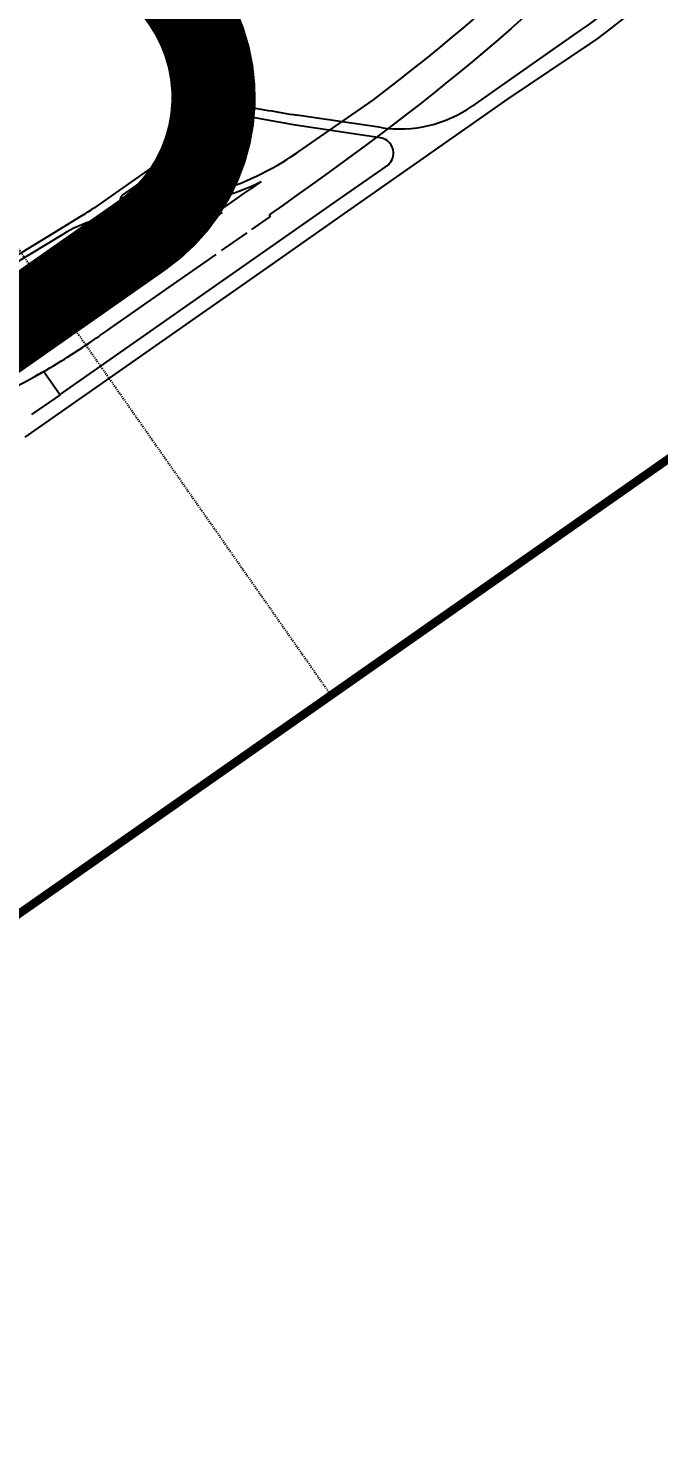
# Model space of a CAD drawing. Header units: millimetres. Extents: x 152904052 to 153933663, y 538271515 to 539240469.
# Drawn here: x 153588670 to 153596138, y 539066969 to 539083745 of the extents above; entities that cross this region are included whole.
import ezdxf
from ezdxf.enums import TextEntityAlignment as Align

# ---------------------------------------------------------------- set-up
doc = ezdxf.new("R2010")
doc.units = ezdxf.units.MM
doc.linetypes.add('HIDDEN', pattern=[5.08, 2.54, -2.54])
doc.layers.add('BORD', color=7, linetype='Continuous')
doc.styles.add('IIAC FONT', font='GulimChe.ttf')

msp = doc.modelspace()

# ---------------------------------------------------------------- linework, layer by layer
at = {"layer": 'BORD', "color": 8, "linetype": 'HIDDEN', "ltscale": 5}
msp.add_line((153540633.6, 539149569.4), (153592255.5, 539075845.7), dxfattribs=at)
at = {"layer": 'BORD', "const_width": 100}
msp.add_lwpolyline([(153479197.2, 539106551.1), (153602070.1, 539192587.6), (153653691.9, 539118863.9), (153530819.1, 539032827.5)], close=True, dxfattribs=at)
at = {"layer": 'BORD', "color": 137, "ltscale": 20}
for points in [[(153602988.4, 539095406), (153602921, 539095328.5), (153602792.6, 539095176.9), (153602666.2, 539095023.6), (153602541.9, 539094868.6), (153602419.6, 539094711.9), (153602299.4, 539094553.7), (153602181.4, 539094393.9), (153602065.5, 539094232.5), (153601951.8, 539094069.5), (153601840.2, 539093905.1), (153601637.3, 539093597.3, 0.0103924), (153601637, 539093596.9), (153601579, 539093500.3, -0.004224), (153601578.9, 539093500.1, 0.0158447), (153601114.6, 539092701.2), (153597500.1, 539086006.9, -0.1166778), (153595327.2, 539083566), (153594350.4, 539082909.6)], [(153601413.3, 539093603.2, 0.01592), (153600943, 539092793.8), (153597328.6, 539086099.6, -0.1166778), (153595215.3, 539083725.7), (153594237.2, 539083040.4)], [(153590760.7, 539081687.2, -0.0643491), (153589856.8, 539081535.2), (153589840.9, 539081534.6, 0.1281425), (153589077, 539081304.1), (153589077, 539081304.1), (153588490.5, 539080946.2)]]:
    msp.add_lwpolyline(points, format="xyb", dxfattribs=at)
at = {"layer": 'BORD', "color": 1, "linetype": 'HIDDEN', "lineweight": -3, "ltscale": 100, "const_width": 1000, "flags": 128}
msp.add_lwpolyline([(153582669.6, 539091774.1), (153578184.8, 539088633.8, 0.4142136), (153577693.6, 539085848.4), (153582741.1, 539078639.8, 0.4142136), (153585526.5, 539078148.7), (153590011.4, 539081289, 0.4142136), (153590502.6, 539084074.5), (153585455.1, 539091283, 0.4142136)], format="xyb", close=True, dxfattribs=at)
at = {"layer": 'BORD', "color": 137, "ltscale": 10, "flags": 128}
for points in [[(153595802.2, 539085712.6), (153595674.6, 539085563.6), (153595544.2, 539085415.4), (153595345.9, 539085196.2), (153595141.2, 539084981.5), (153595003.1, 539084840.3), (153594863.1, 539084700.8), (153594721.5, 539084562.9), (153594578.2, 539084426.7), (153594433.4, 539084291.9), (153594287, 539084158.7), (153594139.2, 539084026.9), (153593990.1, 539083896.6), (153593839.7, 539083767.7), (153593688, 539083640), (153593535.2, 539083513.6), (153593381.3, 539083388.5), (153593226.3, 539083264.5), (153593070.4, 539083141.6), (153592913.5, 539083019.8), (153592755.8, 539082898.9), (153592755.7, 539082898.9)], [(153594539.2, 539083877.4), (153594388.6, 539083743.1), (153594236.7, 539083610.4), (153594083.7, 539083479.2), (153593929.5, 539083349.4), (153593774.2, 539083221), (153593617.9, 539083094), (153593460.8, 539082968.2), (153593302.7, 539082843.7), (153593143.9, 539082720.3), (153592984.3, 539082598), (153592824, 539082476.8), (153592663, 539082356.5), (153592501.5, 539082237.1), (153592339.5, 539082118.6), (153592177, 539082000.8), (153592014.1, 539081883.8), (153591850.8, 539081767.4), (153591687.2, 539081651.6), (153591523.3, 539081536.3)], [(153590914.9, 539081572.4), (153591112.1, 539081710), (153591153, 539081738.6), (153591194, 539081767.3), (153591233.4, 539081794.7), (153591235, 539081795.9), (153591317, 539081853.1)], [(153591429.3, 539081932.1), (153591306.4, 539081845.6)], [(153590964.2, 539081564.1), (153590837.5, 539081475.7)], [(153591316.8, 539081361.6), (153591527.3, 539081508.5), (153591537.7, 539081515.7)], [(153591523.3, 539081536.3), (153591537.7, 539081515.7)], [(153590958.9, 539081111.6), (153590994.4, 539081136.4), (153591261.4, 539081322.9)], [(153588658.6, 539079573.9), (153588703, 539079598.1), (153588747.3, 539079622.7), (153588791.4, 539079647.4), (153588835.4, 539079672.4), (153588879.2, 539079697.7), (153588922.9, 539079723.2), (153588966.5, 539079749), (153589009.9, 539079775), (153589053.2, 539079801.3), (153589096.3, 539079827.8), (153589139.2, 539079854.6), (153589182, 539079881.6), (153589224.7, 539079908.8), (153589267.2, 539079936.3), (153589309.5, 539079964), (153589351.7, 539079992), (153589393.7, 539080020.2), (153589435.5, 539080048.7), (153589477.2, 539080077.4), (153589504.7, 539080096.5), (153589518.6, 539080106.2), (153589600.6, 539080163.4), (153589641.6, 539080192), (153590297.5, 539080649.9), (153590338.5, 539080678.5), (153590895.3, 539081067.3)]]:
    msp.add_lwpolyline(points, dxfattribs=at)
at = {"layer": 'BORD', "color": 137, "ltscale": 20, "flags": 128}
for points in [[(153594237.2, 539083040.4), (153593927.4, 539082823.4)], [(153591183.6, 539082832.8), (153589457.3, 539081624.1)], [(153592755.7, 539082898.9), (153591768.3, 539082213.6)], [(153594350.4, 539082909.6), (153592450.3, 539081579.2)], [(153589786, 539081768.6), (153591147, 539082721.6)], [(153592851.2, 539082568.9), (153591852.6, 539082716.4)], [(153592837.2, 539082449.7), (153591835, 539082597.6)], [(153592942.8, 539082137.6), (153592350, 539081722.5)], [(153590927, 539081820.2), (153590718, 539081758)], [(153592350, 539081722.5), (153591797, 539081335.4)], [(153589326, 539081538.2), (153589040.4, 539081363.9)], [(153589856.8, 539081535.2), (153589840.9, 539081534.6)], [(153592450.3, 539081579.2), (153591494.7, 539080910)], [(153589040.4, 539081363.9), (153588451.9, 539081004.8)], [(153591797, 539081335.4), (153589043.7, 539079407.5)], [(153591494.7, 539080910), (153588627.6, 539078902.5)], [(153588851.6, 539079681.8), (153589045.1, 539079405.5)], [(153589045.1, 539079405.5), (153588709.1, 539079170.3)]]:
    msp.add_lwpolyline(points, dxfattribs=at)
for points in [[(153591169.8, 539082835.4, 0.0075785), (153591852.6, 539082716.4)], [(153591835, 539082597.6, 0.0017098), (153591133.1, 539082724.1)], [(153592851.2, 539082568.9, 0.1917263), (153593927.4, 539082823.4)], [(153592967.8, 539082169.8, 0.5382367), (153592837.2, 539082449.7)], [(153590927, 539081820.2, 0.081969), (153591903.8, 539082307.6)], [(153592942.8, 539082137.6, 0.0552955), (153592967.8, 539082169.8)], [(153590949.8, 539081743.5, 0.0427463), (153591429.3, 539081932.1)], [(153589786, 539081768.6, 0.6870679), (153589840.4, 539081614.7)], [(153589840.4, 539081614.7, 0.063858), (153590718, 539081758)], [(153589326, 539081538.2, 0.0157259), (153589457.3, 539081624.1)], [(153586938.3, 539078863, 0.059044), (153588851.6, 539079681.8)]]:
    msp.add_lwpolyline(points, format="xyb", dxfattribs=at)
at = {"layer": 'BORD', "color": 137, "ltscale": 20}
for points in [[(153590949.8, 539081743.5), (153590760.7, 539081687.2)], [(153588665, 539080085.7), (153588708.2, 539080109.7), (153588751.4, 539080133.9), (153588794.4, 539080158.3), (153588837.3, 539080183), (153588880, 539080207.8), (153588922.7, 539080232.9), (153588965.3, 539080258.2), (153589007.8, 539080283.7), (153589050.2, 539080309.3), (153589092.4, 539080335.2), (153589134.6, 539080361.2), (153589176.8, 539080387.4), (153589218.8, 539080413.7), (153589260.7, 539080440.3), (153589302.6, 539080466.9), (153589344.4, 539080493.7), (153589386.1, 539080520.7), (153589427.7, 539080547.8), (153589469.3, 539080575), (153589510.8, 539080602.3), (153589552.3, 539080629.8), (153589593.7, 539080657.4), (153589635, 539080685), (153589676.3, 539080712.8), (153589717.5, 539080740.7), (153589758.7, 539080768.6), (153589799.9, 539080796.7), (153589841, 539080824.8), (153589882.1, 539080853), (153589923.2, 539080881.2), (153589964.2, 539080909.6), (153590005.3, 539080937.9), (153590046.3, 539080966.4), (153590087.3, 539080994.8), (153590128.3, 539081023.3), (153590169.2, 539081051.9), (153590210.2, 539081080.4), (153590251.2, 539081109), (153590292.2, 539081137.6), (153590313.3, 539081152.4), (153590333.2, 539081166.3), (153590661.1, 539081395.2), (153590702.1, 539081423.8), (153590820.4, 539081506.4)]]:
    msp.add_lwpolyline(points, dxfattribs=at)

# ---------------------------------------------------------------- texts
at = {"layer": 'BORD', "color": 7, "linetype": 'Continuous', "lineweight": -3, "style": 'IIAC FONT'}
msp.add_text('PARTIAL SITE PLAN', height=5760, rotation=35, dxfattribs=at).set_placement((153601935.6, 539062021.1), align=Align.MIDDLE_CENTER)

doc.saveas('drawing.dxf')
